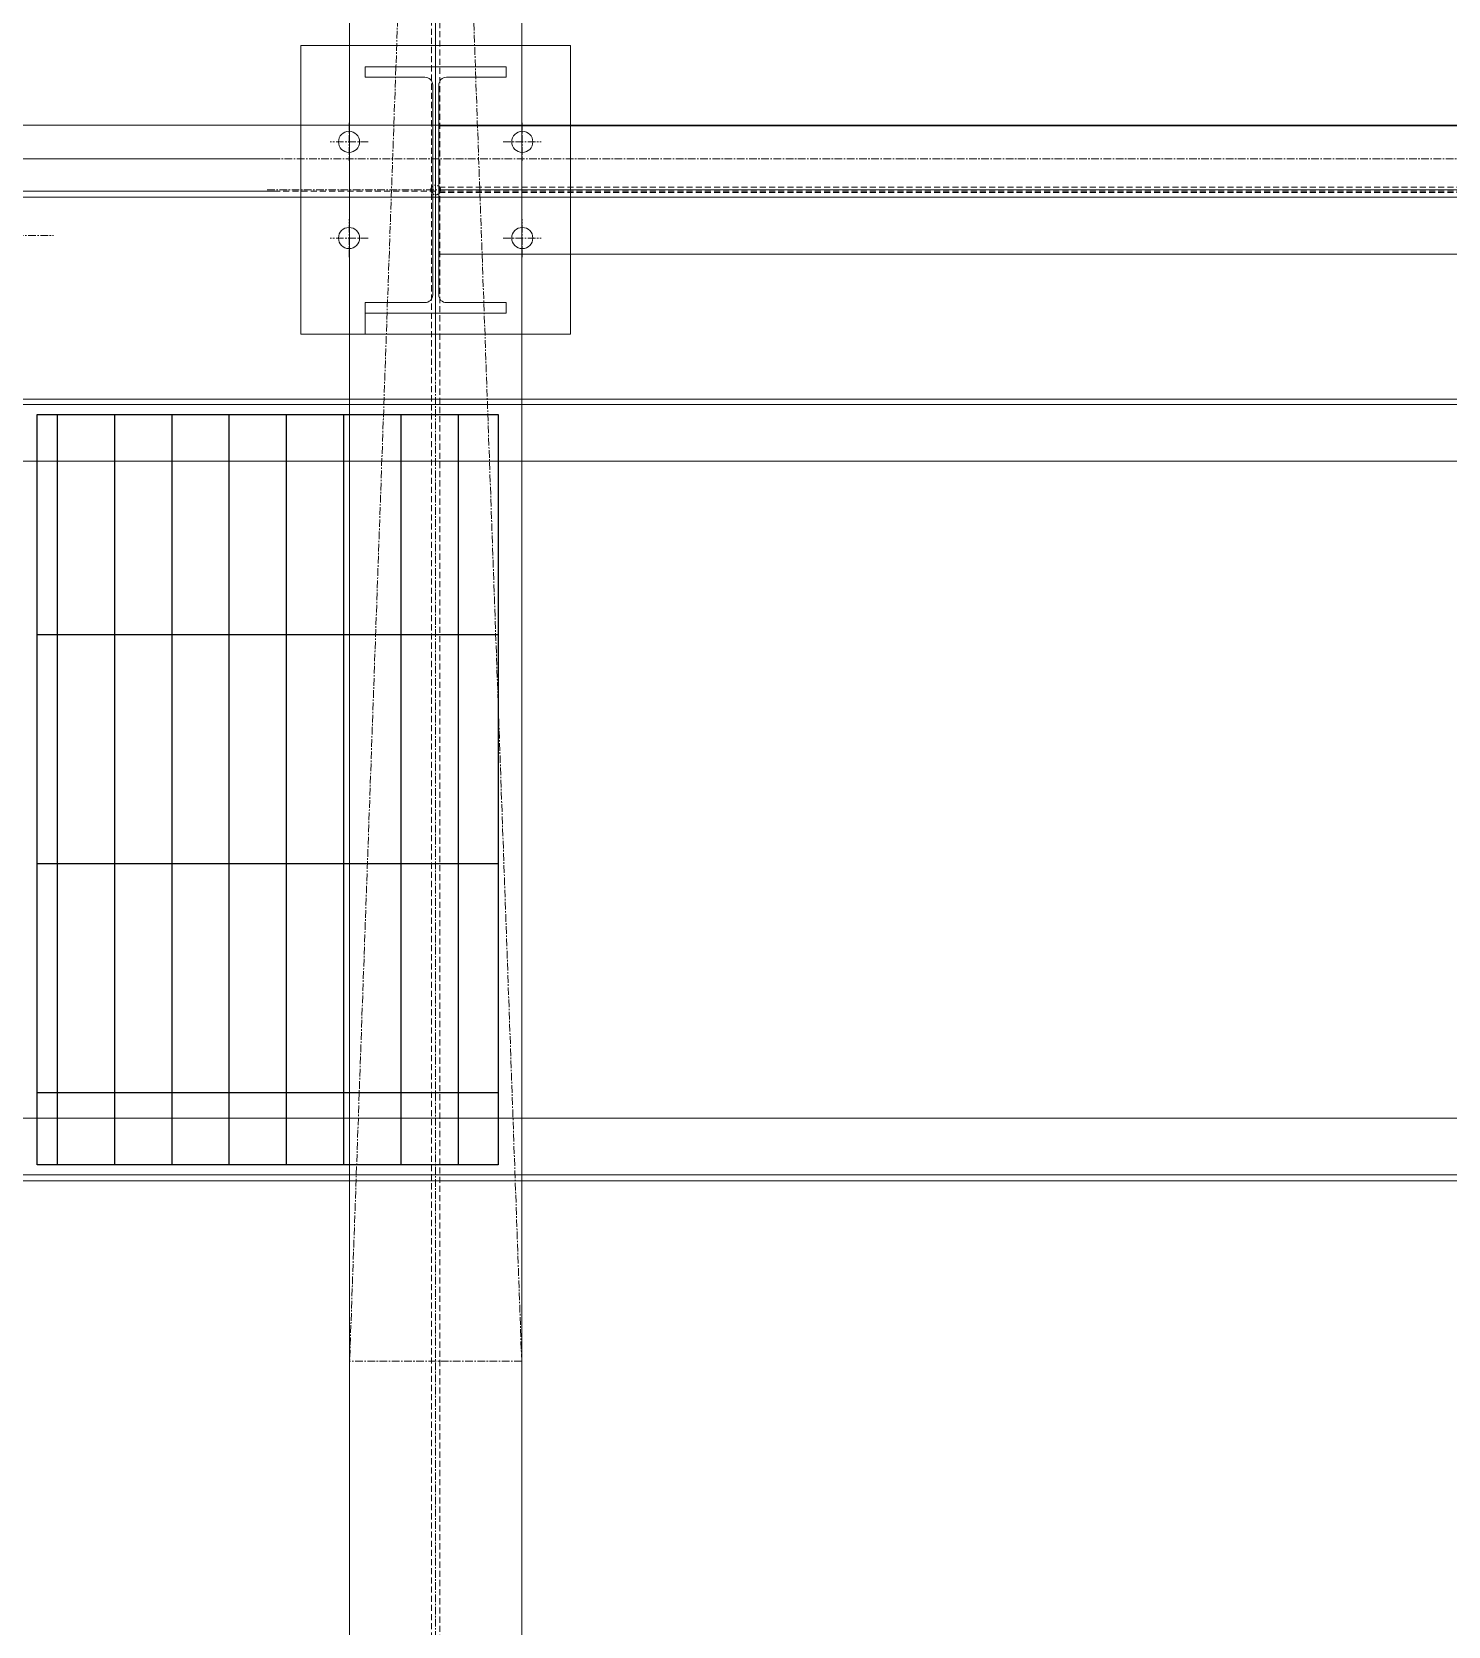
# Model space of a CAD drawing. Header units: millimetres. Extents: x -1319 to 21258, y 10038 to 27532.
# Drawn here: x 17357 to 18829, y 14407 to 16064 of the extents above; entities that cross this region are included whole.
import ezdxf

# ---------------------------------------------------------------- set-up
doc = ezdxf.new("R2010")
doc.units = ezdxf.units.MM
doc.linetypes.add('CENTER', pattern=[12.7, 7.9375, -1.5875, 1.5875, -1.5875])
doc.linetypes.add('HIDDEN', pattern=[9.525, 6.35, -3.175])
for name, color, linetype, lineweight in [('CEN', 1, 'CENTER', 9), ('DIM', 42, 'Continuous', 13), ('HIDDEN', 3, 'HIDDEN', 9), ('MAIN OBJECT', 2, 'Continuous', 18), ('OBJECT', 2, 'Continuous', 18)]:
    doc.layers.add(name, color=color, linetype=linetype, lineweight=lineweight)

# ---------------------------------------------------------------- blocks, each defined once
blk = doc.blocks.new('A$C8184bacf')
at = {"color": 1}
for p, q in [((11635.9, -8595.9, 741166442.9), (11635.9, -7815.9, 741166442.9)), ((11635.9, -7815.9, 741166442.9), (12115, -7815.9, 741166442.9)), ((12115, -7815.9, 741166442.9), (12115, -8595.9, 741166442.9)), ((12115, -8595.9, 741166442.9), (11635.9, -8595.9, 741166442.9))]:
    blk.add_line(p, q, dxfattribs=at)
at = {"color": 1, "linetype": 'Continuous'}
for p, q in [((11657, -8595.9, 735951512.7), (11657, -7815.9, 735951512.7)), ((11716.5, -8595.9, 735951512.7), (11716.5, -7815.9, 735951512.7)), ((11776.1, -8595.9, 735951512.7), (11776.1, -7815.9, 735951512.7)), ((11835.6, -8595.9, 735951512.7), (11835.6, -7815.9, 735951512.7)), ((11895.1, -8595.9, 735951512.7), (11895.1, -7815.9, 735951512.7)), ((11954.7, -8595.9, 735951512.7), (11954.7, -7815.9, 735951512.7)), ((12014.2, -8595.9, 735951512.7), (12014.2, -7815.9, 735951512.7)), ((12073.7, -8595.9, 735951512.7), (12073.7, -7815.9, 735951512.7)), ((12115, -8044.8, 735951512.7), (11635.9, -8044.8, 735951512.7)), ((12115, -8282.9, 735951512.7), (11635.9, -8282.9, 735951512.7)), ((12115, -8521, 735951512.7), (11635.9, -8521, 735951512.7))]:
    blk.add_line(p, q, dxfattribs=at)
at = {"layer": 'CEN', "color": 1}
for p, q in [((12050, 0, 448149754.8), (12050, -9995.6, 448149754.8)), ((11960.6, -8800, 448149754.8), (11960.6, -3800, 448149754.8)), ((12139.4, -3800, 448149754.8), (11960.6, -8800, 448149754.8)), ((12139.4, -8800, 448149754.8), (11960.6, -3800, 448149754.8)), ((12139.4, -3800, 448149754.8), (12139.4, -8800, 448149754.8)), ((12050, -7769.1, 9124385734.1), (12050, -7395.9, 9124385734.1)), ((11960, -7512.7, 9124385734.1), (11960, -7552.2, 9124385734.1)), ((12140, -7512.7, 9124385734.1), (12140, -7552.2, 9124385734.1)), ((11979.8, -7532.5, 9124385734.1), (11940.3, -7532.5, 9124385734.1)), ((12120.3, -7532.5, 9124385734.1), (12159.8, -7532.5, 9124385734.1)), ((3960.5, -7550, 448149754.8), (11884.2, -7550, 448149754.8)), ((15507.8, -7550, 448149754.8), (4136.2, -7550, 448149754.8)), ((11875, -7582.5, 9124385734.1), (12225.1, -7582.5, 9124385734.1)), ((11875, -7582.5, 448149754.8), (15507.9, -7582.5, 448149754.8)), ((11875, -7582.5, 448149754.8), (15507.9, -7582.5, 448149754.8)), ((15507.9, -7582.5, 448149754.8), (12053.2, -7582.5, 448149754.8)), ((11347.2, -7590, 448149755.6), (11652.8, -7590, 448149755.6)), ((11960, -7652.2, 9124385734.1), (11960, -7612.7, 9124385734.1)), ((12140, -7652.2, 9124385734.1), (12140, -7612.7, 9124385734.1)), ((11347.2, -7630, 448149755.6), (11652.8, -7630, 448149755.6)), ((11979.8, -7632.5, 9124385734.1), (11940.3, -7632.5, 9124385734.1)), ((12120.3, -7632.5, 9124385734.1), (12159.8, -7632.5, 9124385734.1)), ((12139.4, -8800, 448149754.8), (11960.6, -8800, 448149754.8))]:
    blk.add_line(p, q, dxfattribs=at)
blk.add_circle((12050, -7582.5, 9124385734.1), 5, dxfattribs=at)
at = {"layer": 'DIM', "color": 1}
blk.add_line((11976.8, -7710.5, 9124385734.1), (11976.8, -7732.5, 9124385734.1), dxfattribs=at)
at = {"layer": 'HIDDEN', "color": 1}
for p, q in [((12045.6, -4.4, 448149754.8), (12045.6, -9995.6, 448149754.8)), ((12054.4, -9995.6, 448149754.8), (12054.4, -4.4, 448149754.8)), ((3960.5, -7583.9, 9241202660.3), (11884.2, -7583.9, 9241202660.3)), ((15507.9, -7583.9, 7498900601.5), (4136.2, -7583.9, 7498900601.5)), ((15507.9, -7579.6, 9012413770.7), (12053.2, -7579.6, 9124385734.1)), ((15507.9, -7585.3, 9012413455.1), (12053.2, -7585.3, 9124385734.1))]:
    blk.add_line(p, q, dxfattribs=at)
at = {"layer": 'MAIN OBJECT', "color": 1}
for p, q in [((11960.6, -4.4, 448149754.8), (11960.6, -9995.6, 448149754.8)), ((12139.4, -9995.6, 448149754.8), (12139.4, -4.4, 448149754.8)), ((3960.5, -7515, 448149754.8), (11884.2, -7515, 448149754.8)), ((15507.8, -7515, 448149754.8), (4136.2, -7515, 448149754.8)), ((15507.8, -7515.9, 448149754.8), (12053.2, -7515.9, 448149754.8)), ((3960.5, -7590, 448149754.8), (11884.2, -7590, 448149754.8)), ((15507.9, -7590, 448149754.8), (4136.2, -7590, 448149754.8)), ((15508, -7649.1, 448149754.8), (12053.2, -7649.1, 448149754.8)), ((15508.3, -7800, 448149754.8), (11500, -7800, 448149755.6)), ((15508.3, -7805.5, 448149754.8), (11500, -7805.5, 448149755.6)), ((15508.4, -7864.5, 448149754.8), (11500, -7864.5, 448149755.6)), ((15509.5, -8547.3, 448149754.8), (11500, -8547.3, 448149755.6)), ((15509.6, -8606.3, 448149754.8), (11500, -8606.3, 448149755.6)), ((15509.7, -8612.3, 448149754.8), (11500, -8612.3, 448149755.6))]:
    blk.add_line(p, q, dxfattribs=at)
at = {"layer": 'OBJECT', "color": 1}
for p, q in [((11910, -7732.5, 9124385734.1), (11910, -7432.5, 9124385734.1)), ((11910, -7432.5, 9124385734.1), (12190, -7432.5, 9124385734.1)), ((12190, -7432.5, 9124385734.1), (12190, -7732.5, 9124385734.1)), ((11976.8, -7465.4, 9124385734.1), (11976.8, -7454.5, 9124385734.1)), ((11976.8, -7454.5, 9124385734.1), (12123.2, -7454.5, 9124385734.1)), ((12123.2, -7454.5, 9124385734.1), (12123.2, -7465.4, 9124385734.1)), ((12038.9, -7465.4, 9124385734.1), (11976.8, -7465.4, 9124385734.1)), ((11976.8, -7465.4, 9124385734.1), (11976.8, -7465.4, 9124385734.1)), ((12123.2, -7465.4, 9124385734.1), (12061.2, -7465.4, 9124385734.1)), ((12046.9, -7691.6, 9124385734.1), (12046.9, -7473.4, 9124385734.1)), ((12053.2, -7473.4, 9124385734.1), (12053.2, -7691.6, 9124385734.1)), ((11976.8, -7710.5, 9124385734.1), (11976.8, -7699.6, 9124385734.1)), ((11976.8, -7699.6, 9124385734.1), (12038.9, -7699.6, 9124385734.1)), ((12061.2, -7699.6, 9124385734.1), (12123.2, -7699.6, 9124385734.1)), ((12123.2, -7699.6, 9124385734.1), (12123.2, -7710.5, 9124385734.1)), ((12123.2, -7710.5, 9124385734.1), (11976.8, -7710.5, 9124385734.1)), ((12190, -7732.5, 9124385734.1), (11910, -7732.5, 9124385734.1))]:
    blk.add_line(p, q, dxfattribs=at)
for centre in [(11960, -7532.5, 9124385734.1), (12140, -7532.5, 9124385734.1), (11960, -7632.5, 9124385734.1), (12140, -7632.5, 9124385734.1)]:
    blk.add_circle(centre, 11, dxfattribs=at)
for centre, start, end in [((12038.9, -7473.4, 9124385734.1), 0, 90), ((12061.2, -7473.4, 9124385734.1), 90, 180), ((12038.9, -7691.6, 9124385734.1), 270, 0), ((12061.2, -7691.6, 9124385734.1), 180, 270)]:
    blk.add_arc(centre, 8, start, end, dxfattribs=at)

msp = doc.modelspace()

# ---------------------------------------------------------------- block references
msp.add_blockref('A$C8184bacf', (5726.8, 23482))

doc.saveas('drawing.dxf')
